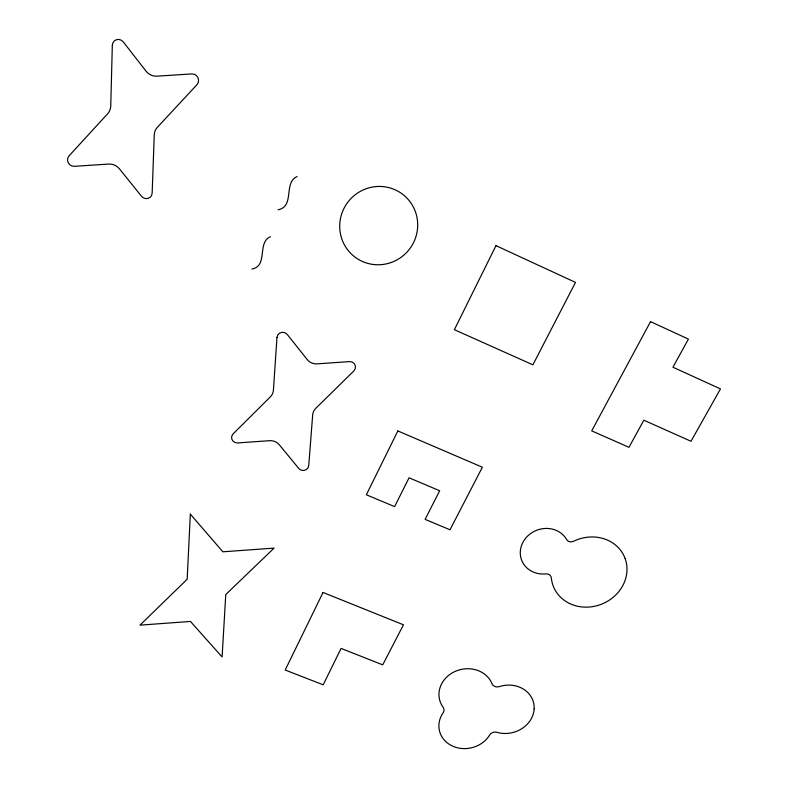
<?xml version="1.0" encoding="UTF-8"?>
<svg xmlns="http://www.w3.org/2000/svg" width="788" height="788" viewBox="0 0 788 788"><rect width="100%" height="100%" fill="white"/><g stroke="black" fill="none" stroke-linecap="round" stroke-linejoin="round"><path stroke-width="1.18" d="M297.106 176.581C283.227 182.402 295.007 206.594 278.095 209.766M270.432 236.725C256.809 242.34 268.462 266.049 251.855 269.053M112.32 45.359L110.753 105.927A12.795 12.076 56.3 0 1 107.641 113.777L69.039 155.896A6.284 5.93 49 0 0 74.358 166.317L108.803 164.062A12.421 11.83 48.6 0 1 119.421 168.829L141.544 196.311A6.137 5.9 47.7 0 0 152.163 193.09L154.251 135.014A12.509 12.017 58 0 1 157.423 127.242L196.941 84.72A6.383 6.097 67.3 0 0 191.858 73.924L156.832 76.17A12.913 12.244 64.8 0 1 146.056 71.176L123.312 41.951A6.54 6.146 62.9 0 0 112.32 45.359M190.341 514.14L187.18 579.249L139.969 625.15L190.45 621.437L222.098 656.975L225.762 594.546L274.086 548.103L222.876 551.807L190.341 514.14M276.972 337.481L273.426 390.09A11.367 10.924 3.9 0 1 270.274 396.945L233.081 433.902A5.624 5.339 5.2 0 0 237.631 442.935L269.594 440.679A11.18 10.589 0.6 0 1 279.267 444.737L298.8 468.505A5.565 5.25 -3.6 0 0 308.748 465.609L312.669 415.02A11.249 10.756 -6.6 0 1 315.87 408.233L353.851 370.941A5.683 5.496 -12.7 0 0 349.517 361.603L317.052 363.859A11.426 11.101 -6.1 0 1 307.261 359.604L287.236 334.437A5.743 5.595 2.6 0 0 276.972 337.481M323.031 592.468L285.197 670.027L323.188 684.811L341.086 648.406L382.712 664.855L403.466 624.805L323.031 592.468M397.851 430.938L366.351 494.785L394.621 506.615L409.061 477.804L439.684 490.766L425.096 519.361L449.997 529.782L482.364 467.225L397.851 430.938M495.977 245.649L454.38 329.709L532.895 364.824L575.496 282.399L495.977 245.649M650.543 321.632L591.709 430.869L628.962 447.318L643.845 420.211L690.997 441.26L720.468 388.908L672.952 367.228L688.407 339.096L650.543 321.632M534.136 708.816A27.344 23.965 -14.9 0 0 499.277 686.604A5.959 5.27 -15 0 1 492.007 683.708A27.472 24.27 -13.1 0 0 454.371 671.77A27.472 24.27 -13.1 0 0 443.122 707.26A5.92 5.22 -11.4 0 1 443.102 712.845A27.235 23.867 -12.6 0 0 452.154 745.911A27.235 23.867 -12.6 0 0 489.673 734.997A5.871 5.112 -13.7 0 1 496.952 732.298A27.344 23.965 -14.9 0 0 534.136 708.816M625.17 558.672A38.494 34.455 -23 0 0 573.565 541.277A5.447 4.925 -23.7 0 1 566.582 539.475A24.812 22.468 -21.7 0 0 536.835 530.206A24.812 22.468 -21.7 0 0 520.691 556.968A24.812 22.468 -21.7 0 0 545.818 573.891A5.388 4.846 -20.6 0 1 551.334 577.988A38.494 34.455 -23 0 0 596.654 605.785A38.494 34.455 -23 0 0 625.17 558.672M391.321 262.453A39.43 38.75 -51.9 0 0 404.372 195.68A39.43 38.75 -51.9 0 0 340.436 218.69A39.43 38.75 -51.9 0 0 391.321 262.453"/></g></svg>
